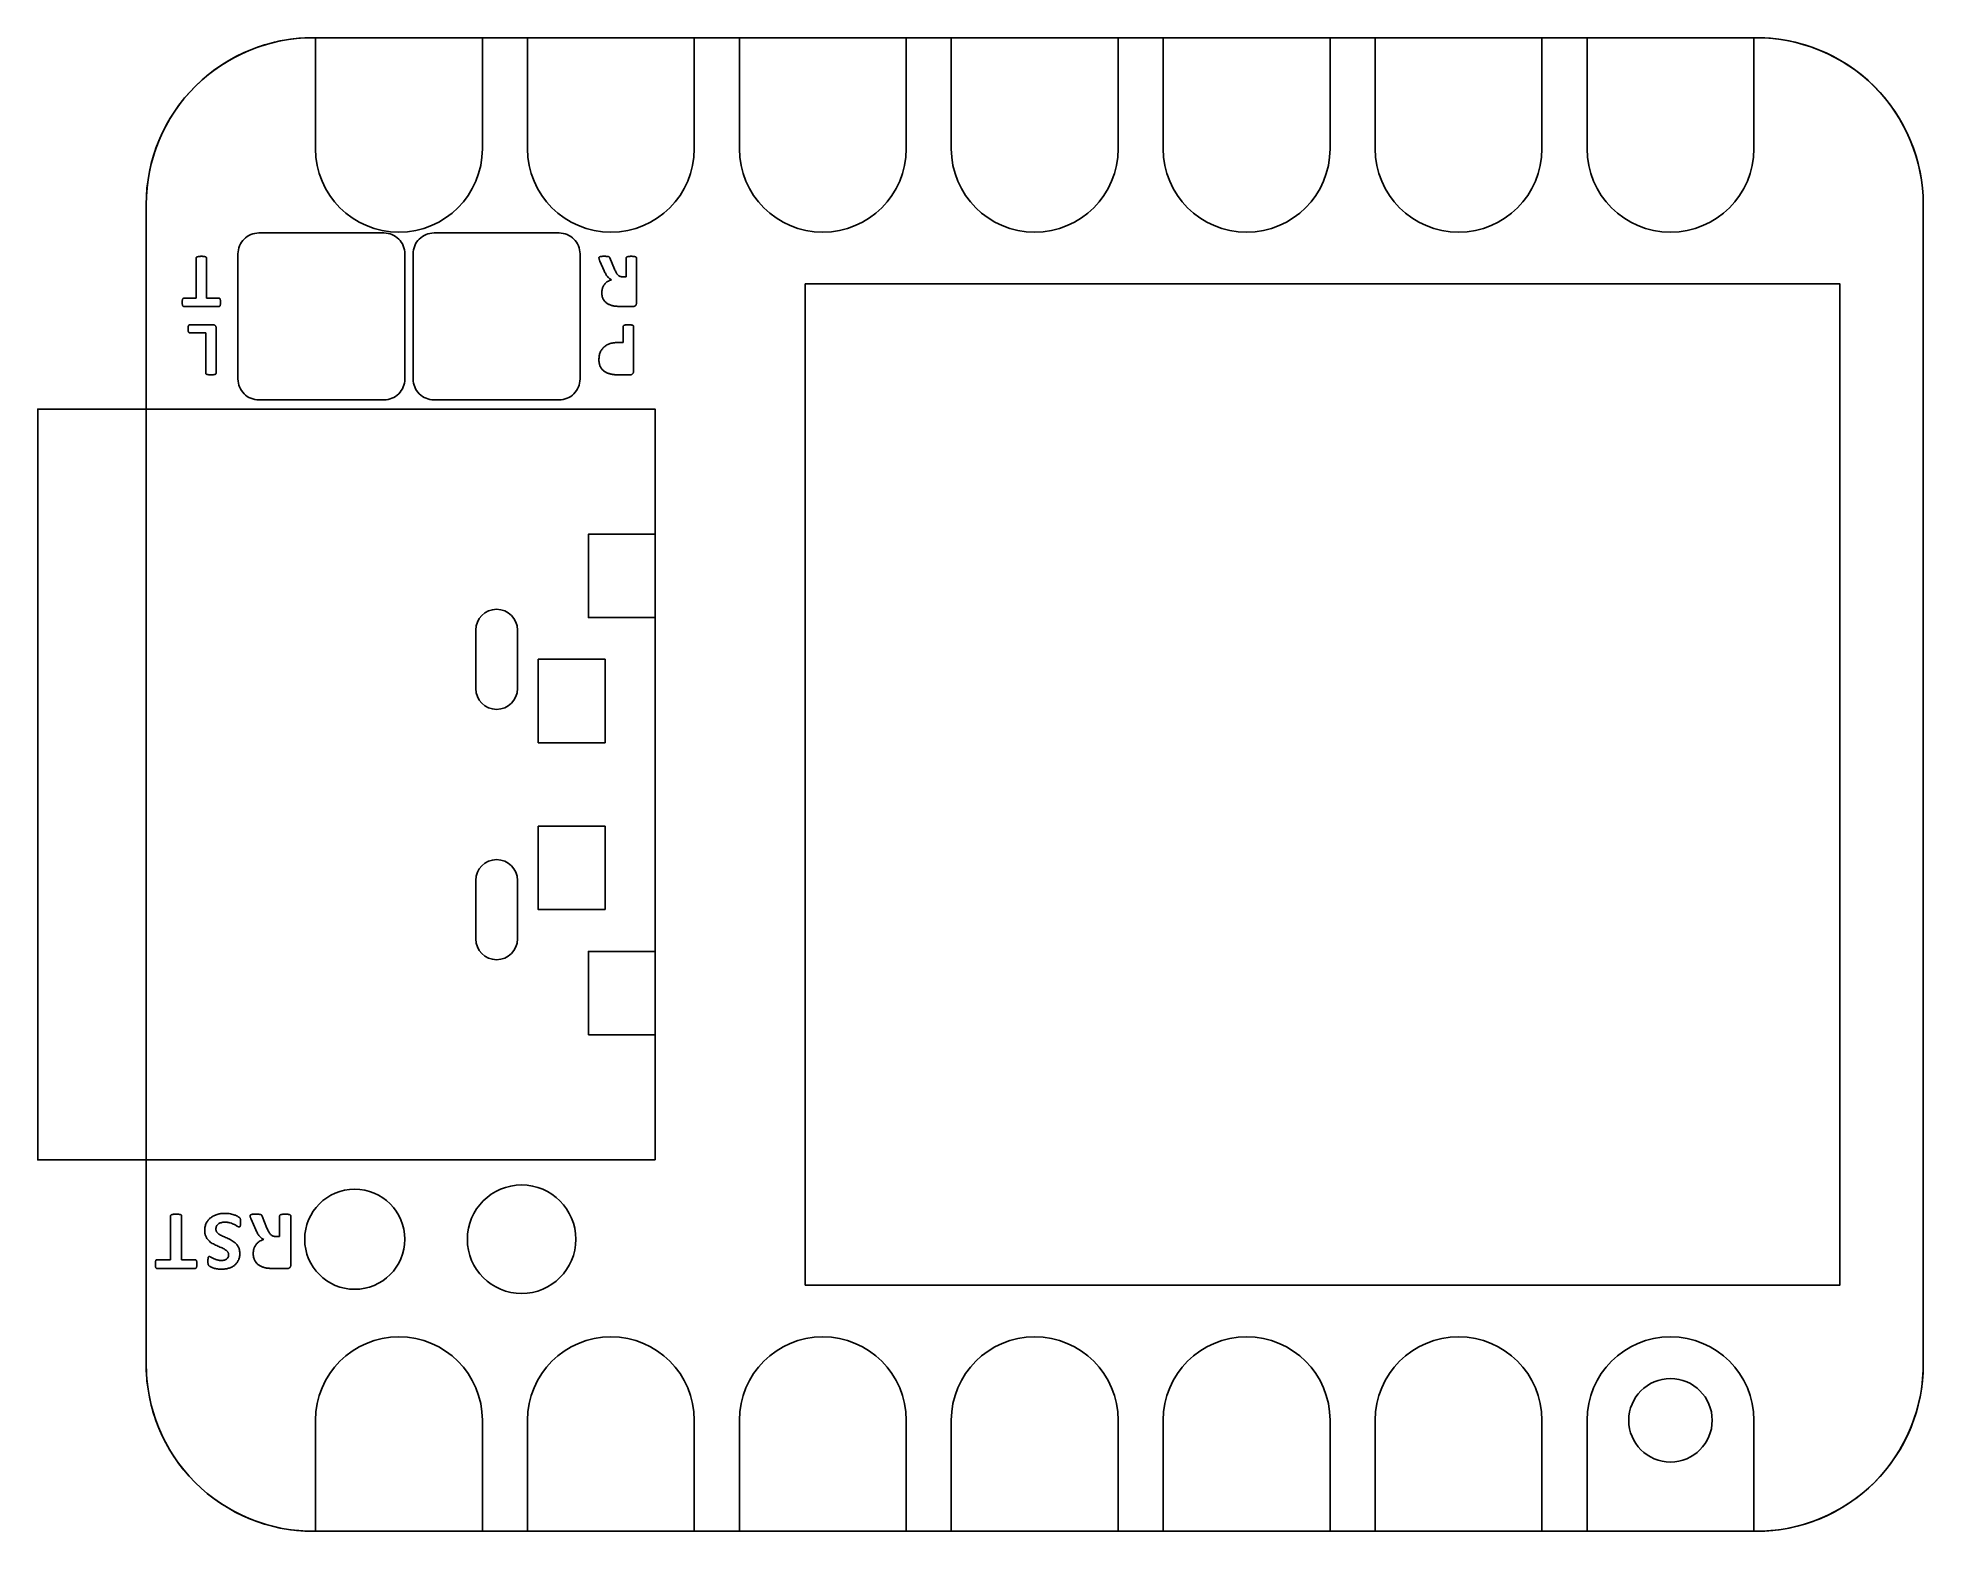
# Model space of a CAD drawing. Header units: millimetres. Extents: x -12 to 10.7, y -9 to 8.9.
import ezdxf

# ---------------------------------------------------------------- set-up
doc = ezdxf.new("R2010")
doc.units = ezdxf.units.MM
doc.layers.get('0').update_dxf_attribs({"linetype": 'CONTINUOUS'})

msp = doc.modelspace()

# ---------------------------------------------------------------- linework, layer by layer
for p, q in [((-8.65, 8.95), (8.62, 8.95)), ((-8.62, 8.95), (-8.62, 7.62)), ((-6.62, 8.95), (-6.62, 7.62)), ((-6.08, 8.95), (-6.08, 7.62)), ((-4.08, 8.95), (-4.08, 7.62)), ((-3.54, 8.95), (-3.54, 7.62)), ((-1.54, 8.95), (-1.54, 7.62)), ((-1, 8.95), (-1, 7.62)), ((1, 8.95), (1, 7.62)), ((1.54, 8.95), (1.54, 7.62)), ((3.54, 8.95), (3.54, 7.62)), ((4.08, 8.95), (4.08, 7.62)), ((6.08, 8.95), (6.08, 7.62)), ((6.62, 8.95), (6.62, 7.62)), ((8.62, 8.95), (8.62, 7.62)), ((-10.65, 4.5), (-10.65, 6.95)), ((10.65, -6.95), (10.65, 6.95)), ((-10.05, 5.827), (-10.05, 6.311)), ((-9.926, 6.311), (-9.926, 5.827)), ((-5.16, 6.156), (-5.212, 6.273)), ((-5.091, 6.31), (-5.037, 6.176)), ((-4.897, 6.083), (-4.897, 6.311)), ((-4.774, 6.311), (-4.774, 5.768)), ((-4.935, 6.083), (-4.897, 6.083)), ((-2.75, 5.76), (-2.75, 6)), ((-2.52, 6), (-2.75, 6)), ((-10.2, 5.827), (-10.05, 5.827)), ((-9.777, 5.73), (-10.2, 5.73)), ((-9.926, 5.827), (-9.777, 5.827)), ((-4.81, 5.73), (-4.965, 5.73)), ((-10.128, 5.51), (-9.849, 5.51)), ((-9.812, 5.472), (-9.812, 4.929)), ((-4.932, 5.298), (-4.932, 5.49)), ((-4.809, 5.491), (-4.809, 4.953)), ((-9.935, 5.413), (-10.128, 5.413)), ((-9.935, 4.929), (-9.935, 5.413)), ((-4.983, 5.298), (-4.932, 5.298)), ((-4.85, 4.91), (-4.993, 4.91)), ((-4.55, 4.5), (-4.55, -4.5)), ((-10.65, -6.95), (-10.65, -4.5)), ((-10.358, -5.695), (-10.358, -5.171)), ((-10.225, -5.171), (-10.225, -5.695)), ((-9.261, -5.172), (-9.202, -5.317)), ((-9.051, -5.418), (-9.051, -5.171)), ((-8.917, -5.171), (-8.917, -5.758)), ((-9.335, -5.338), (-9.392, -5.211)), ((-9.092, -5.418), (-9.051, -5.418)), ((-10.52, -5.695), (-10.358, -5.695)), ((-10.063, -5.8), (-10.52, -5.8)), ((-10.225, -5.695), (-10.063, -5.695)), ((-8.956, -5.8), (-9.125, -5.8)), ((9.65, -5.78), (9.65, -6)), ((9.42, -6), (9.65, -6)), ((-8.62, -8.95), (-8.62, -7.62)), ((-6.62, -8.95), (-6.62, -7.62)), ((-6.08, -8.95), (-6.08, -7.62)), ((-4.08, -8.95), (-4.08, -7.62)), ((-3.54, -8.95), (-3.54, -7.62)), ((-1.54, -8.95), (-1.54, -7.62)), ((-1, -8.95), (-1, -7.62)), ((1, -8.95), (1, -7.62)), ((1.54, -8.95), (1.54, -7.62)), ((3.54, -8.95), (3.54, -7.62)), ((4.08, -8.95), (4.08, -7.62)), ((6.08, -8.95), (6.08, -7.62)), ((6.62, -8.95), (6.62, -7.62)), ((8.62, -8.95), (8.62, -7.62)), ((8.65, -8.95), (-8.62, -8.95)), ((8.65, -8.95), (8.62, -8.95))]:
    msp.add_line(p, q)
for points in [[(-10.65, -6.95, 0.414214), (-8.65, -8.95), (-8.62, -8.95), (-8.62, -7.62, -1), (-6.62, -7.62), (-6.62, -8.95), (-6.08, -8.95), (-6.08, -7.62, -1), (-4.08, -7.62), (-4.08, -8.95), (-3.54, -8.95), (-3.54, -7.62, -1), (-1.54, -7.62), (-1.54, -8.95), (-1, -8.95), (-1, -7.62, -1), (1, -7.62), (1, -8.95), (1.54, -8.95), (1.54, -7.62, -1), (3.54, -7.62), (3.54, -8.95), (4.08, -8.95), (4.08, -7.62, -1), (6.08, -7.62), (6.08, -8.95), (6.62, -8.95), (6.62, -7.62, -1), (8.62, -7.62), (8.62, -8.95), (8.65, -8.95, 0.414214), (10.65, -6.95), (10.65, 6.95, 0.414214), (8.65, 8.95), (8.62, 8.95), (8.62, 7.62, -1), (6.62, 7.62), (6.62, 8.95), (6.08, 8.95), (6.08, 7.62, -1), (4.08, 7.62), (4.08, 8.95), (3.54, 8.95), (3.54, 7.62, -1), (1.54, 7.62), (1.54, 8.95), (1, 8.95), (1, 7.62, -1), (-1, 7.62), (-1, 8.95), (-1.54, 8.95), (-1.54, 7.62, -1), (-3.54, 7.62), (-3.54, 8.95), (-4.08, 8.95), (-4.08, 7.62, -1), (-6.08, 7.62), (-6.08, 8.95), (-6.62, 8.95), (-6.62, 7.62, -1), (-8.62, 7.62), (-8.62, 8.95), (-8.65, 8.95, 0.414214), (-10.65, 6.95)], [(-7.55, 6.36), (-7.55, 4.86, -0.414214), (-7.8, 4.61), (-9.3, 4.61, -0.414214), (-9.55, 4.86), (-9.55, 6.36, -0.414214), (-9.3, 6.61), (-7.8, 6.61, -0.414214)], [(-7.45, 4.86), (-7.45, 6.36, -0.414214), (-7.2, 6.61), (-5.7, 6.61, -0.414214), (-5.45, 6.36), (-5.45, 4.86, -0.414214), (-5.7, 4.61), (-7.2, 4.61, -0.414214)], [(-6.7, 1.15), (-6.7, 1.85, -1), (-6.2, 1.85), (-6.2, 1.15, -1)], [(-6.2, -1.85), (-6.2, -1.15, 1), (-6.7, -1.15), (-6.7, -1.85, 1)]]:
    msp.add_lwpolyline(points, format="xyb", close=True)
for points in [[(-2.75, 6), (9.65, 6), (9.65, -6), (-2.75, -6)], [(-4.55, -4.5), (-4.55, 4.5), (-11.95, 4.5), (-11.95, -4.5)], [(-4.55, 3), (-4.55, 2), (-5.35, 2), (-5.35, 3)], [(-5.95, 0.5), (-5.15, 0.5), (-5.15, 1.5), (-5.95, 1.5)], [(-5.15, -1.5), (-5.95, -1.5), (-5.95, -0.5), (-5.15, -0.5)], [(-5.35, -3), (-4.55, -3), (-4.55, -2), (-5.35, -2)]]:
    msp.add_lwpolyline(points, close=True)
for centre, radius in [((-8.15, -5.45), 0.6), ((-8.15, -5.45), 0.6), ((-6.15, -5.45), 0.65), ((-6.15, -5.45), 0.65), ((7.62, -7.62), 0.5)]:
    msp.add_circle(centre, radius)
for centre, radius, start, end in [((-8.65, 6.95), 2, 89.1405, 180), ((8.65, 6.95), 2, 0, 90.8595), ((-7.62, 7.62), 1, -180, 0), ((-5.08, 7.62), 1, -180, 0), ((-2.54, 7.62), 1, -180, 0), ((0, 7.62), 1, -180, 0), ((2.54, 7.62), 1, -180, 0), ((5.08, 7.62), 1, -180, 0), ((7.62, 7.62), 1, -180, 0), ((-7.62, -7.62), 1, 0, 180), ((-5.08, -7.62), 1, 0, 180), ((-2.54, -7.62), 1, 0, 180), ((0, -7.62), 1, 0, 180), ((2.54, -7.62), 1, 0, 180), ((5.08, -7.62), 1, 0, 180), ((7.62, -7.62), 1, 0, 180), ((-8.65, -6.95), 2, 179.1406, 270.8594), ((8.65, -6.95), 2, -90.8594, 0.8594)]:
    msp.add_arc(centre, radius, start, end)
for points, knots in [([(-10.05, 6.311), (-10.05, 6.312), (-10.049, 6.315), (-10.047, 6.319), (-10.043, 6.323), (-10.036, 6.325), (-10.028, 6.327), (-10.017, 6.329), (-10.004, 6.33), (-9.994, 6.33), (-9.988, 6.33)], [0, 0, 0, 0, 0.0623112, 0.1276727, 0.2019582, 0.2973377, 0.4193868, 0.5731741, 0.7670616, 1, 1, 1, 1]), ([(-9.988, 6.33), (-9.983, 6.33), (-9.973, 6.33), (-9.959, 6.329), (-9.949, 6.327), (-9.94, 6.325), (-9.934, 6.323), (-9.929, 6.319), (-9.927, 6.315), (-9.927, 6.312), (-9.926, 6.311)], [0, 0, 0, 0, 0.232796, 0.424597, 0.580239, 0.702214, 0.797535, 0.871775, 0.938071, 1, 1, 1, 1]), ([(-5.224, 6.312), (-5.223, 6.313), (-5.223, 6.316), (-5.222, 6.32), (-5.218, 6.324), (-5.212, 6.326), (-5.203, 6.328), (-5.194, 6.329), (-5.184, 6.33), (-5.176, 6.33), (-5.166, 6.33), (-5.159, 6.33), (-5.155, 6.33)], [0, 0, 0, 0, 0.059095, 0.112119, 0.170127, 0.252338, 0.367432, 0.521837, 0.618289, 0.730657, 0.857328, 1, 1, 1, 1]), ([(-5.155, 6.33), (-5.149, 6.33), (-5.139, 6.33), (-5.125, 6.329), (-5.114, 6.328), (-5.106, 6.326), (-5.1, 6.323), (-5.096, 6.319), (-5.093, 6.315), (-5.092, 6.311), (-5.091, 6.31)], [0, 0, 0, 0, 0.243312, 0.431629, 0.577323, 0.691188, 0.782141, 0.853383, 0.924117, 1, 1, 1, 1]), ([(-4.897, 6.311), (-4.897, 6.312), (-4.897, 6.315), (-4.894, 6.319), (-4.89, 6.323), (-4.883, 6.325), (-4.875, 6.327), (-4.864, 6.329), (-4.851, 6.33), (-4.841, 6.33), (-4.835, 6.33)], [0, 0, 0, 0, 0.063923, 0.128953, 0.202861, 0.29696, 0.418389, 0.569455, 0.762357, 1, 1, 1, 1]), ([(-4.835, 6.33), (-4.83, 6.33), (-4.82, 6.33), (-4.806, 6.329), (-4.795, 6.327), (-4.787, 6.325), (-4.781, 6.323), (-4.776, 6.319), (-4.774, 6.315), (-4.774, 6.312), (-4.774, 6.311)], [0, 0, 0, 0, 0.235042, 0.427069, 0.582893, 0.705011, 0.797834, 0.870651, 0.936049, 1, 1, 1, 1]), ([(-5.212, 6.273), (-5.213, 6.276), (-5.215, 6.281), (-5.217, 6.288), (-5.22, 6.294), (-5.221, 6.3), (-5.223, 6.306), (-5.223, 6.31), (-5.224, 6.312)], [0, 0, 0, 0, 0.218644, 0.402253, 0.555346, 0.678013, 0.862007, 1, 1, 1, 1]), ([(-5.072, 6.05), (-5.077, 6.053), (-5.086, 6.057), (-5.098, 6.066), (-5.11, 6.076), (-5.122, 6.088), (-5.132, 6.102), (-5.142, 6.118), (-5.151, 6.137), (-5.157, 6.149), (-5.16, 6.156)], [0, 0, 0, 0, 0.107803, 0.215659, 0.325407, 0.442559, 0.566569, 0.69895, 0.842654, 1, 1, 1, 1]), ([(-5.037, 6.176), (-5.033, 6.169), (-5.027, 6.155), (-5.018, 6.137), (-5.008, 6.12), (-4.997, 6.107), (-4.984, 6.096), (-4.97, 6.088), (-4.953, 6.084), (-4.941, 6.083), (-4.935, 6.083)], [0, 0, 0, 0, 0.159253, 0.300949, 0.428594, 0.543395, 0.652248, 0.760304, 0.87415, 1, 1, 1, 1]), ([(-5.188, 5.894), (-5.188, 5.899), (-5.188, 5.909), (-5.186, 5.923), (-5.184, 5.936), (-5.181, 5.949), (-5.177, 5.961), (-5.171, 5.973), (-5.165, 5.983), (-5.158, 5.993), (-5.15, 6.003), (-5.142, 6.012), (-5.132, 6.02), (-5.118, 6.03), (-5.098, 6.041), (-5.081, 6.047), (-5.072, 6.05)], [0, 0, 0, 0, 0.070285, 0.136994, 0.202303, 0.264733, 0.325376, 0.384718, 0.443521, 0.501618, 0.559879, 0.618846, 0.678457, 0.739139, 0.866116, 1, 1, 1, 1]), ([(-5.032, 5.733), (-5.038, 5.734), (-5.05, 5.736), (-5.066, 5.74), (-5.082, 5.745), (-5.097, 5.751), (-5.111, 5.757), (-5.124, 5.765), (-5.136, 5.774), (-5.147, 5.783), (-5.156, 5.794), (-5.165, 5.805), (-5.172, 5.818), (-5.178, 5.831), (-5.183, 5.846), (-5.186, 5.861), (-5.188, 5.877), (-5.188, 5.889), (-5.188, 5.894)], [0, 0, 0, 0, 0.071941, 0.141275, 0.208024, 0.272727, 0.334909, 0.395041, 0.453767, 0.511409, 0.568268, 0.624997, 0.682573, 0.741345, 0.801426, 0.864331, 0.930152, 1, 1, 1, 1]), ([(-10.218, 5.779), (-10.218, 5.783), (-10.218, 5.79), (-10.217, 5.801), (-10.215, 5.809), (-10.213, 5.816), (-10.211, 5.821), (-10.208, 5.825), (-10.204, 5.827), (-10.201, 5.827), (-10.2, 5.827)], [0, 0, 0, 0, 0.215856, 0.39792, 0.547509, 0.670123, 0.769946, 0.853252, 0.927835, 1, 1, 1, 1]), ([(-10.2, 5.73), (-10.201, 5.73), (-10.204, 5.73), (-10.208, 5.732), (-10.211, 5.736), (-10.213, 5.741), (-10.215, 5.748), (-10.217, 5.756), (-10.218, 5.767), (-10.218, 5.775), (-10.218, 5.779)], [0, 0, 0, 0, 0.070886, 0.14453, 0.225022, 0.321454, 0.442525, 0.594997, 0.779598, 1, 1, 1, 1]), ([(-9.777, 5.827), (-9.775, 5.827), (-9.773, 5.827), (-9.769, 5.825), (-9.766, 5.821), (-9.763, 5.816), (-9.761, 5.809), (-9.76, 5.801), (-9.759, 5.79), (-9.759, 5.783), (-9.759, 5.779)], [0, 0, 0, 0, 0.076972, 0.149357, 0.230988, 0.32965, 0.452923, 0.602028, 0.784232, 1, 1, 1, 1]), ([(-9.759, 5.779), (-9.759, 5.775), (-9.759, 5.767), (-9.76, 5.756), (-9.761, 5.748), (-9.763, 5.741), (-9.766, 5.736), (-9.769, 5.732), (-9.773, 5.73), (-9.775, 5.73), (-9.777, 5.73)], [0, 0, 0, 0, 0.22032, 0.405057, 0.557069, 0.678794, 0.774059, 0.852865, 0.924342, 1, 1, 1, 1]), ([(-4.965, 5.73), (-4.969, 5.73), (-4.976, 5.73), (-4.987, 5.73), (-4.996, 5.73), (-5.006, 5.731), (-5.018, 5.732), (-5.028, 5.733), (-5.032, 5.733)], [0, 0, 0, 0, 0.168799, 0.323243, 0.461226, 0.582836, 0.801515, 1, 1, 1, 1]), ([(-4.774, 5.768), (-4.774, 5.765), (-4.774, 5.759), (-4.776, 5.751), (-4.779, 5.744), (-4.784, 5.739), (-4.789, 5.735), (-4.796, 5.732), (-4.803, 5.73), (-4.807, 5.73), (-4.81, 5.73)], [0, 0, 0, 0, 0.156892, 0.296423, 0.417856, 0.533664, 0.64735, 0.761616, 0.877699, 1, 1, 1, 1]), ([(-10.147, 5.461), (-10.147, 5.465), (-10.147, 5.472), (-10.146, 5.483), (-10.145, 5.491), (-10.143, 5.498), (-10.14, 5.504), (-10.137, 5.508), (-10.133, 5.51), (-10.13, 5.51), (-10.128, 5.51)], [0, 0, 0, 0, 0.212451, 0.39201, 0.537585, 0.662164, 0.763554, 0.847997, 0.922706, 1, 1, 1, 1]), ([(-10.128, 5.413), (-10.13, 5.413), (-10.133, 5.413), (-10.137, 5.415), (-10.14, 5.419), (-10.143, 5.424), (-10.145, 5.431), (-10.146, 5.439), (-10.147, 5.449), (-10.147, 5.457), (-10.147, 5.461)], [0, 0, 0, 0, 0.078521, 0.154743, 0.23568, 0.333831, 0.453954, 0.602478, 0.783246, 1, 1, 1, 1]), ([(-9.849, 5.51), (-9.846, 5.51), (-9.841, 5.51), (-9.834, 5.508), (-9.828, 5.505), (-9.822, 5.501), (-9.817, 5.496), (-9.814, 5.489), (-9.812, 5.481), (-9.812, 5.475), (-9.812, 5.472)], [0, 0, 0, 0, 0.123526, 0.240828, 0.354113, 0.467375, 0.583697, 0.706123, 0.844455, 1, 1, 1, 1]), ([(-4.932, 5.49), (-4.932, 5.492), (-4.932, 5.495), (-4.929, 5.499), (-4.925, 5.503), (-4.919, 5.505), (-4.91, 5.507), (-4.9, 5.509), (-4.886, 5.51), (-4.876, 5.51), (-4.87, 5.51)], [0, 0, 0, 0, 0.063872, 0.12885, 0.202699, 0.297519, 0.418851, 0.569797, 0.762546, 1, 1, 1, 1]), ([(-4.87, 5.51), (-4.865, 5.51), (-4.855, 5.51), (-4.841, 5.509), (-4.831, 5.507), (-4.822, 5.505), (-4.816, 5.503), (-4.812, 5.499), (-4.809, 5.495), (-4.809, 5.492), (-4.809, 5.491)], [0, 0, 0, 0, 0.235042, 0.427069, 0.582893, 0.705011, 0.797834, 0.870651, 0.936049, 1, 1, 1, 1]), ([(-5.224, 5.091), (-5.223, 5.099), (-5.223, 5.115), (-5.22, 5.137), (-5.215, 5.159), (-5.208, 5.179), (-5.199, 5.198), (-5.189, 5.215), (-5.176, 5.231), (-5.162, 5.245), (-5.145, 5.257), (-5.128, 5.268), (-5.108, 5.277), (-5.087, 5.285), (-5.063, 5.291), (-5.038, 5.295), (-5.011, 5.298), (-4.992, 5.298), (-4.983, 5.298)], [0, 0, 0, 0, 0.06715, 0.130987, 0.192023, 0.250495, 0.307273, 0.362918, 0.417933, 0.473196, 0.529168, 0.586638, 0.646152, 0.708623, 0.77483, 0.844837, 0.919909, 1, 1, 1, 1]), ([(-4.993, 4.91), (-5, 4.91), (-5.014, 4.91), (-5.031, 4.911), (-5.045, 4.913), (-5.056, 4.914), (-5.068, 4.916), (-5.081, 4.919), (-5.095, 4.922), (-5.108, 4.926), (-5.122, 4.931), (-5.136, 4.938), (-5.149, 4.945), (-5.162, 4.954), (-5.173, 4.963), (-5.183, 4.974), (-5.193, 4.985), (-5.201, 4.998), (-5.208, 5.011), (-5.214, 5.025), (-5.218, 5.04), (-5.221, 5.056), (-5.223, 5.073), (-5.223, 5.085), (-5.224, 5.091)], [0, 0, 0, 0, 0.063007, 0.123216, 0.154022, 0.187899, 0.224828, 0.264901, 0.306619, 0.349613, 0.394249, 0.440594, 0.486807, 0.532101, 0.57657, 0.620821, 0.664707, 0.708961, 0.75382, 0.799919, 0.847, 0.895604, 0.946497, 1, 1, 1, 1]), ([(-9.874, 4.91), (-9.879, 4.91), (-9.889, 4.91), (-9.903, 4.911), (-9.913, 4.913), (-9.922, 4.915), (-9.928, 4.917), (-9.932, 4.921), (-9.935, 4.925), (-9.935, 4.928), (-9.935, 4.929)], [0, 0, 0, 0, 0.236646, 0.428558, 0.58027, 0.702218, 0.796719, 0.872216, 0.935804, 1, 1, 1, 1]), ([(-9.812, 4.929), (-9.812, 4.928), (-9.812, 4.925), (-9.815, 4.921), (-9.819, 4.917), (-9.825, 4.915), (-9.834, 4.913), (-9.845, 4.911), (-9.858, 4.91), (-9.868, 4.91), (-9.874, 4.91)], [0, 0, 0, 0, 0.063823, 0.128372, 0.203821, 0.298264, 0.420136, 0.575648, 0.767441, 1, 1, 1, 1]), ([(-4.809, 4.953), (-4.809, 4.95), (-4.809, 4.944), (-4.811, 4.935), (-4.815, 4.927), (-4.82, 4.921), (-4.826, 4.916), (-4.834, 4.912), (-4.842, 4.91), (-4.847, 4.91), (-4.85, 4.91)], [0, 0, 0, 0, 0.149716, 0.282881, 0.403862, 0.51862, 0.633697, 0.747474, 0.868404, 1, 1, 1, 1]), ([(-10.358, -5.171), (-10.358, -5.169), (-10.358, -5.166), (-10.355, -5.162), (-10.35, -5.158), (-10.344, -5.155), (-10.334, -5.153), (-10.323, -5.151), (-10.308, -5.15), (-10.297, -5.15), (-10.291, -5.15)], [0, 0, 0, 0, 0.062311, 0.127673, 0.201958, 0.297338, 0.419387, 0.573174, 0.767062, 1, 1, 1, 1]), ([(-10.291, -5.15), (-10.286, -5.15), (-10.275, -5.15), (-10.26, -5.151), (-10.249, -5.153), (-10.239, -5.155), (-10.232, -5.158), (-10.228, -5.162), (-10.225, -5.166), (-10.225, -5.169), (-10.225, -5.171)], [0, 0, 0, 0, 0.2327957, 0.4245973, 0.5802394, 0.7022137, 0.7975348, 0.8717747, 0.9380714, 1, 1, 1, 1]), ([(-9.948, -5.346), (-9.948, -5.337), (-9.948, -5.321), (-9.944, -5.298), (-9.938, -5.276), (-9.93, -5.256), (-9.919, -5.238), (-9.907, -5.221), (-9.893, -5.205), (-9.877, -5.192), (-9.859, -5.18), (-9.841, -5.169), (-9.82, -5.16), (-9.799, -5.153), (-9.777, -5.147), (-9.753, -5.143), (-9.729, -5.141), (-9.713, -5.141), (-9.704, -5.14)], [0, 0, 0, 0, 0.0687766, 0.1340782, 0.1968143, 0.2572795, 0.3164084, 0.3745366, 0.4320049, 0.4898536, 0.5487578, 0.6084048, 0.6693626, 0.7322973, 0.7971246, 0.8630391, 0.9308564, 1, 1, 1, 1]), ([(-9.704, -5.14), (-9.693, -5.141), (-9.672, -5.141), (-9.642, -5.145), (-9.614, -5.152), (-9.59, -5.159), (-9.57, -5.167), (-9.553, -5.175), (-9.54, -5.183), (-9.53, -5.19), (-9.524, -5.2), (-9.521, -5.209), (-9.52, -5.218), (-9.519, -5.226), (-9.518, -5.236), (-9.518, -5.243), (-9.518, -5.246)], [0, 0, 0, 0, 0.1357057, 0.2626154, 0.3795377, 0.4830827, 0.5744158, 0.6518699, 0.7153069, 0.7613173, 0.8020137, 0.8501544, 0.8795385, 0.9142504, 0.9543875, 1, 1, 1, 1]), ([(-9.404, -5.17), (-9.404, -5.168), (-9.404, -5.165), (-9.403, -5.16), (-9.399, -5.157), (-9.392, -5.154), (-9.382, -5.152), (-9.372, -5.151), (-9.362, -5.15), (-9.353, -5.15), (-9.342, -5.15), (-9.334, -5.15), (-9.33, -5.15)], [0, 0, 0, 0, 0.059095, 0.112119, 0.170127, 0.252338, 0.367432, 0.521837, 0.618289, 0.730657, 0.857328, 1, 1, 1, 1]), ([(-9.392, -5.211), (-9.393, -5.208), (-9.395, -5.203), (-9.398, -5.195), (-9.4, -5.189), (-9.402, -5.183), (-9.404, -5.177), (-9.404, -5.172), (-9.404, -5.17)], [0, 0, 0, 0, 0.218644, 0.402253, 0.555346, 0.678013, 0.862007, 1, 1, 1, 1]), ([(-9.33, -5.15), (-9.324, -5.15), (-9.313, -5.15), (-9.298, -5.151), (-9.286, -5.152), (-9.277, -5.154), (-9.27, -5.157), (-9.266, -5.161), (-9.263, -5.166), (-9.262, -5.17), (-9.261, -5.172)], [0, 0, 0, 0, 0.243312, 0.431629, 0.577323, 0.691188, 0.782141, 0.853383, 0.924117, 1, 1, 1, 1]), ([(-9.051, -5.171), (-9.051, -5.169), (-9.05, -5.166), (-9.048, -5.162), (-9.043, -5.158), (-9.036, -5.155), (-9.027, -5.153), (-9.015, -5.151), (-9, -5.15), (-8.99, -5.15), (-8.984, -5.15)], [0, 0, 0, 0, 0.0639233, 0.1289526, 0.2028606, 0.2969599, 0.4183887, 0.5694548, 0.7623571, 1, 1, 1, 1]), ([(-8.984, -5.15), (-8.978, -5.15), (-8.967, -5.15), (-8.952, -5.151), (-8.94, -5.153), (-8.931, -5.155), (-8.925, -5.158), (-8.92, -5.162), (-8.917, -5.166), (-8.917, -5.169), (-8.917, -5.171)], [0, 0, 0, 0, 0.235042, 0.427069, 0.582893, 0.705011, 0.797834, 0.870651, 0.936049, 1, 1, 1, 1]), ([(-9.662, -5.638), (-9.662, -5.634), (-9.662, -5.628), (-9.664, -5.618), (-9.668, -5.609), (-9.674, -5.6), (-9.68, -5.593), (-9.688, -5.586), (-9.697, -5.579), (-9.71, -5.57), (-9.728, -5.56), (-9.753, -5.549), (-9.779, -5.539), (-9.805, -5.527), (-9.832, -5.514), (-9.858, -5.5), (-9.882, -5.484), (-9.9, -5.467), (-9.913, -5.452), (-9.922, -5.44), (-9.929, -5.427), (-9.936, -5.413), (-9.942, -5.398), (-9.945, -5.382), (-9.948, -5.364), (-9.948, -5.352), (-9.948, -5.346)], [0, 0, 0, 0, 0.0238778, 0.0462435, 0.0684925, 0.0906737, 0.1135916, 0.1374208, 0.1626081, 0.1889391, 0.2451217, 0.3064799, 0.370814, 0.436937, 0.5040514, 0.5721292, 0.6394193, 0.706115, 0.7394034, 0.7728253, 0.8071378, 0.8422901, 0.8784522, 0.9165793, 0.9570955, 1, 1, 1, 1]), ([(-9.708, -5.246), (-9.716, -5.246), (-9.731, -5.246), (-9.752, -5.251), (-9.771, -5.258), (-9.786, -5.267), (-9.799, -5.279), (-9.808, -5.294), (-9.814, -5.311), (-9.814, -5.323), (-9.814, -5.329)], [0, 0, 0, 0, 0.154687, 0.296231, 0.424785, 0.542153, 0.653407, 0.764721, 0.879462, 1, 1, 1, 1]), ([(-9.814, -5.329), (-9.814, -5.332), (-9.814, -5.339), (-9.812, -5.349), (-9.808, -5.358), (-9.8, -5.369), (-9.787, -5.382), (-9.769, -5.395), (-9.748, -5.407), (-9.723, -5.418), (-9.698, -5.428), (-9.671, -5.44), (-9.644, -5.453), (-9.618, -5.467), (-9.594, -5.483), (-9.576, -5.5), (-9.563, -5.515), (-9.554, -5.527), (-9.547, -5.54), (-9.54, -5.554), (-9.534, -5.569), (-9.531, -5.586), (-9.528, -5.604), (-9.528, -5.617), (-9.528, -5.623)], [0, 0, 0, 0, 0.0241025, 0.0470997, 0.0692434, 0.0916905, 0.1388676, 0.1895327, 0.2448555, 0.3051666, 0.3691961, 0.4353165, 0.5025649, 0.5700244, 0.6367172, 0.7026187, 0.7357494, 0.7694856, 0.8036356, 0.8389267, 0.8756696, 0.9142753, 0.9556067, 1, 1, 1, 1]), ([(-9.538, -5.303), (-9.539, -5.303), (-9.542, -5.302), (-9.547, -5.301), (-9.552, -5.298), (-9.561, -5.292), (-9.574, -5.284), (-9.593, -5.273), (-9.616, -5.263), (-9.638, -5.256), (-9.657, -5.25), (-9.673, -5.248), (-9.69, -5.246), (-9.702, -5.246), (-9.708, -5.246)], [0, 0, 0, 0, 0.022334, 0.04925, 0.083285, 0.123704, 0.221109, 0.338658, 0.475249, 0.631298, 0.715846, 0.80477, 0.8993, 1, 1, 1, 1]), ([(-9.518, -5.246), (-9.518, -5.251), (-9.518, -5.26), (-9.519, -5.272), (-9.52, -5.282), (-9.522, -5.29), (-9.525, -5.296), (-9.528, -5.3), (-9.533, -5.303), (-9.536, -5.303), (-9.538, -5.303)], [0, 0, 0, 0, 0.223135, 0.407876, 0.557255, 0.677647, 0.775427, 0.852758, 0.924021, 1, 1, 1, 1]), ([(-9.241, -5.453), (-9.245, -5.451), (-9.255, -5.446), (-9.269, -5.436), (-9.282, -5.425), (-9.294, -5.412), (-9.305, -5.397), (-9.316, -5.379), (-9.326, -5.36), (-9.332, -5.346), (-9.335, -5.338)], [0, 0, 0, 0, 0.107803, 0.215659, 0.325407, 0.442559, 0.566569, 0.69895, 0.842654, 1, 1, 1, 1]), ([(-9.202, -5.317), (-9.198, -5.324), (-9.192, -5.339), (-9.182, -5.36), (-9.171, -5.377), (-9.159, -5.392), (-9.145, -5.404), (-9.13, -5.412), (-9.111, -5.417), (-9.099, -5.417), (-9.092, -5.418)], [0, 0, 0, 0, 0.159253, 0.300949, 0.428594, 0.543395, 0.652248, 0.760304, 0.87415, 1, 1, 1, 1]), ([(-9.528, -5.623), (-9.528, -5.631), (-9.528, -5.645), (-9.532, -5.667), (-9.537, -5.687), (-9.545, -5.705), (-9.555, -5.722), (-9.566, -5.737), (-9.579, -5.751), (-9.593, -5.764), (-9.608, -5.775), (-9.626, -5.784), (-9.644, -5.792), (-9.664, -5.798), (-9.684, -5.803), (-9.705, -5.807), (-9.727, -5.809), (-9.742, -5.809), (-9.75, -5.81)], [0, 0, 0, 0, 0.069191, 0.134511, 0.19726, 0.257963, 0.317406, 0.375727, 0.433059, 0.490802, 0.548962, 0.608581, 0.669649, 0.733194, 0.798249, 0.864168, 0.931303, 1, 1, 1, 1]), ([(-9.75, -5.704), (-9.743, -5.704), (-9.73, -5.704), (-9.712, -5.7), (-9.696, -5.694), (-9.683, -5.686), (-9.673, -5.676), (-9.667, -5.664), (-9.662, -5.651), (-9.662, -5.642), (-9.662, -5.638)], [0, 0, 0, 0, 0.168147, 0.315376, 0.446752, 0.564837, 0.675062, 0.78304, 0.89035, 1, 1, 1, 1]), ([(-9.366, -5.622), (-9.366, -5.617), (-9.366, -5.606), (-9.364, -5.591), (-9.362, -5.576), (-9.358, -5.563), (-9.354, -5.55), (-9.348, -5.537), (-9.341, -5.526), (-9.334, -5.515), (-9.325, -5.504), (-9.316, -5.495), (-9.305, -5.486), (-9.29, -5.475), (-9.269, -5.463), (-9.25, -5.456), (-9.241, -5.453)], [0, 0, 0, 0, 0.070285, 0.136994, 0.202303, 0.264733, 0.325376, 0.384718, 0.443521, 0.501618, 0.559879, 0.618846, 0.678457, 0.739139, 0.866116, 1, 1, 1, 1]), ([(-9.197, -5.797), (-9.203, -5.796), (-9.216, -5.794), (-9.234, -5.789), (-9.251, -5.784), (-9.268, -5.778), (-9.283, -5.77), (-9.297, -5.762), (-9.31, -5.753), (-9.321, -5.742), (-9.332, -5.731), (-9.341, -5.718), (-9.349, -5.705), (-9.355, -5.69), (-9.36, -5.675), (-9.364, -5.658), (-9.366, -5.64), (-9.366, -5.628), (-9.366, -5.622)], [0, 0, 0, 0, 0.071941, 0.141275, 0.208024, 0.272727, 0.334909, 0.395041, 0.453767, 0.511409, 0.568268, 0.624997, 0.682573, 0.741345, 0.801426, 0.864331, 0.930152, 1, 1, 1, 1]), ([(-10.54, -5.747), (-10.54, -5.743), (-10.54, -5.735), (-10.539, -5.724), (-10.537, -5.714), (-10.535, -5.707), (-10.533, -5.702), (-10.529, -5.698), (-10.525, -5.695), (-10.522, -5.695), (-10.52, -5.695)], [0, 0, 0, 0, 0.215856, 0.39792, 0.547509, 0.670123, 0.769946, 0.853252, 0.927835, 1, 1, 1, 1]), ([(-10.52, -5.8), (-10.522, -5.8), (-10.525, -5.8), (-10.529, -5.797), (-10.533, -5.794), (-10.536, -5.788), (-10.537, -5.781), (-10.539, -5.771), (-10.54, -5.76), (-10.54, -5.752), (-10.54, -5.747)], [0, 0, 0, 0, 0.070886, 0.14453, 0.225022, 0.321454, 0.442525, 0.594997, 0.779598, 1, 1, 1, 1]), ([(-10.063, -5.695), (-10.061, -5.695), (-10.058, -5.695), (-10.054, -5.698), (-10.05, -5.702), (-10.048, -5.707), (-10.045, -5.714), (-10.044, -5.724), (-10.043, -5.735), (-10.043, -5.743), (-10.043, -5.747)], [0, 0, 0, 0, 0.076972, 0.149357, 0.230988, 0.32965, 0.452923, 0.602028, 0.784232, 1, 1, 1, 1]), ([(-10.043, -5.747), (-10.043, -5.752), (-10.043, -5.76), (-10.044, -5.771), (-10.045, -5.781), (-10.048, -5.788), (-10.05, -5.794), (-10.054, -5.797), (-10.058, -5.8), (-10.061, -5.8), (-10.063, -5.8)], [0, 0, 0, 0, 0.22032, 0.405057, 0.557069, 0.678794, 0.774059, 0.852865, 0.924342, 1, 1, 1, 1]), ([(-9.91, -5.711), (-9.91, -5.707), (-9.91, -5.699), (-9.909, -5.687), (-9.908, -5.677), (-9.907, -5.67), (-9.905, -5.664), (-9.902, -5.659), (-9.897, -5.657), (-9.894, -5.657), (-9.892, -5.657)], [0, 0, 0, 0, 0.215054, 0.397257, 0.547048, 0.669861, 0.766401, 0.845802, 0.918791, 1, 1, 1, 1]), ([(-9.75, -5.81), (-9.757, -5.809), (-9.773, -5.809), (-9.797, -5.806), (-9.819, -5.802), (-9.84, -5.796), (-9.859, -5.789), (-9.874, -5.782), (-9.884, -5.777), (-9.89, -5.774), (-9.894, -5.77), (-9.898, -5.767), (-9.902, -5.763), (-9.905, -5.758), (-9.906, -5.754), (-9.908, -5.748), (-9.909, -5.742), (-9.91, -5.733), (-9.91, -5.723), (-9.91, -5.716), (-9.91, -5.711)], [0, 0, 0, 0, 0.109619, 0.220032, 0.327445, 0.429538, 0.524488, 0.611357, 0.649203, 0.681543, 0.706931, 0.727544, 0.757548, 0.780046, 0.800902, 0.826805, 0.857694, 0.895982, 0.942453, 1, 1, 1, 1]), ([(-9.892, -5.657), (-9.891, -5.657), (-9.889, -5.657), (-9.885, -5.659), (-9.88, -5.661), (-9.872, -5.666), (-9.86, -5.673), (-9.843, -5.681), (-9.824, -5.69), (-9.806, -5.696), (-9.79, -5.7), (-9.777, -5.703), (-9.764, -5.704), (-9.755, -5.704), (-9.75, -5.704)], [0, 0, 0, 0, 0.0217883, 0.0500421, 0.0860303, 0.12997, 0.2350097, 0.3579069, 0.4980981, 0.6529593, 0.7350721, 0.8209115, 0.9086921, 1, 1, 1, 1]), ([(-9.125, -5.8), (-9.129, -5.8), (-9.137, -5.8), (-9.148, -5.8), (-9.158, -5.799), (-9.169, -5.799), (-9.182, -5.798), (-9.192, -5.797), (-9.197, -5.797)], [0, 0, 0, 0, 0.168799, 0.323243, 0.461226, 0.582836, 0.801515, 1, 1, 1, 1]), ([(-8.917, -5.758), (-8.917, -5.762), (-8.917, -5.768), (-8.919, -5.777), (-8.923, -5.785), (-8.928, -5.79), (-8.934, -5.795), (-8.941, -5.798), (-8.948, -5.8), (-8.954, -5.8), (-8.956, -5.8)], [0, 0, 0, 0, 0.156892, 0.296423, 0.417856, 0.533664, 0.64735, 0.761616, 0.877699, 1, 1, 1, 1])]:
    msp.add_open_spline(points, degree=3, knots=knots)

doc.saveas('drawing.dxf')
